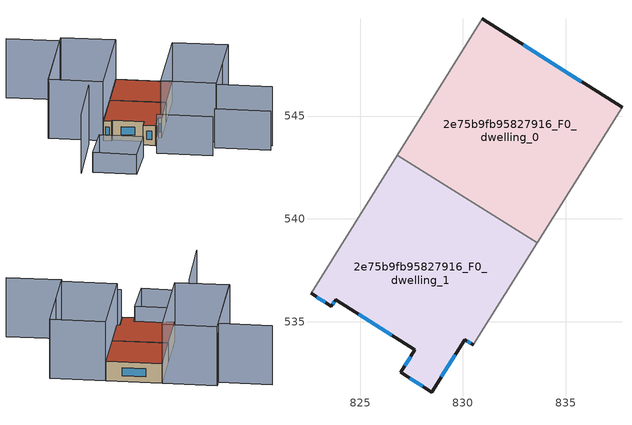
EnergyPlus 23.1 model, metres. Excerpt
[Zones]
2e75b9fb95827916_F0_dwelling_0
 floor ground (EU_floor_Construction): 837.74,545.42 833.62,538.83 826.81,543.09 830.95,549.72 z0
 wall outside (EU_wall_Construction): 837.74,545.42 830.95,549.72 z0:3
 wall adiabatic (EU_wall_Construction): 833.62,538.83 837.74,545.42 / 830.95,549.72 826.81,543.09 z0:3
 wall to 2e75b9fb95827916_F0_dwelling_1 (EU_wall_Construction): 826.81,543.09 833.62,538.83 z0:3
 window (EU_Window_Construction): 835.75,546.68 832.94,548.46 z0.88:2.12
 roof outside (EU_roof_Construction): 833.62,538.83 837.74,545.42 830.95,549.72 826.81,543.09 z3
2e75b9fb95827916_F0_dwelling_1
 floor ground (EU_floor_Construction): 833.62,538.83 830.52,533.87 830.1,534.13 828.48,531.58 826.98,532.53 827.67,533.62 823.81,536.07 823.61,535.75 822.61,536.38 826.81,543.09 z0
 wall outside (EU_wall_Construction): 822.61,536.38 823.61,535.75 823.81,536.07 827.67,533.62 826.98,532.53 828.48,531.58 830.1,534.13 830.52,533.87 z0:3
 wall adiabatic (EU_wall_Construction): 826.81,543.09 822.61,536.38 / 830.52,533.87 833.62,538.83 z0:3
 window (EU_Window_Construction): 823.67,535.84 823.75,535.98 / 822.91,536.2 823.32,535.94 / 830.22,534.06 830.39,533.95 / 828.96,532.32 829.63,533.38 / 827.42,532.25 828.04,531.86 / 827.47,533.3 827.18,532.85 / 824.94,535.35 826.54,534.34 z0.88:2.12
 roof outside (EU_roof_Construction): 830.52,533.87 833.62,538.83 826.81,543.09 822.61,536.38 823.61,535.75 823.81,536.07 827.67,533.62 826.98,532.53 828.48,531.58 830.1,534.13 z3
shading: 843.28,524.39 836.57,528.6 / 836.57,528.6 844.46,541.16 / 820.19,536.07 814.57,526.82 / 817.15,556.85 823.64,552.85 / 823.64,552.85 816.08,540.59 / 844.48,541.18 836.83,529.02 / 836.83,529.02 830.1,533.26 / 830.1,533.26 837.74,545.42 / 837.74,545.42 844.48,541.18 / 830.95,549.72 822.61,536.38 / 822.61,536.38 815.95,540.55 / 815.95,540.55 824.28,553.89 / 824.28,553.89 830.95,549.72 z0:9; 835.65,527.14 842.35,522.92 / 827.36,528.85 834.08,524.61 z0:6; 825.15,528.63 821.44,522.99 / 821.44,522.99 816.21,526.43 / 816.21,526.43 819.92,532.07 / 819.92,532.07 825.15,528.63 z0:3
[Building]
EU S2 Campaign: North Axis=0; Terrain=City; Solar Distribution=FullExterior
[Site:Location]
Montreal-Trudeau.Intl.AP: Latitude=45.4667; Longitude=-73.75; Time Zone=-5; Elevation=36
[SizingPeriod:WeatherFileDays]
AnnualSizingPeriod: Begin Month=1; Begin Day of Month=1; End Month=12; End Day of Month=31; Day of Week for Start Day=Monday; Use Weather File Daylight Saving Period=No; Use Weather File Rain and Snow Indicators=No
[MATERIAL]
EU_InternalMass_Material: Roughness=MediumRough; Thickness=0.1; Conductivity=1; Density=1800; Specific Heat=900; Thermal Absorptance=0.9; Solar Absorptance=0.7; Visible Absorptance=0.7
[MATERIAL:NOMASS] Roughness=MediumRough; Thermal Absorptance=0.9; Solar Absorptance=0.7; Visible Absorptance=0.7
Name | Thermal Resistance
EU_wall_NoMass | 1.49909
EU_roof_NoMass | 2.72548
EU_floor_NoMass | 1.36485
[WINDOWMATERIAL:SIMPLEGLAZINGSYSTEM]
EU_Window_SimpleGlazing: UFactor=3.92339; Solar Heat Gain Coefficient=0.8; Visible Transmittance=0.8
[CONSTRUCTION]
EU_wall_Construction: EU_wall_NoMass
EU_roof_Construction: EU_roof_NoMass
EU_floor_Construction: EU_floor_NoMass
EU_Window_Construction: EU_Window_SimpleGlazing
EU_InternalMass_Construction: EU_InternalMass_Material
[ZONE] Type=1; Multiplier=1; Ceiling Height=autocalculate; Floor Area=autocalculate; Part of Total Floor Area=Yes
Name | Volume
2e75b9fb95827916_F0_dwelling_0 | 187.857
2e75b9fb95827916_F0_dwelling_1 | 187.868
[INTERNALMASS] Construction=EU_InternalMass_Construction
Name | Zone or ZoneList | Surface Area
2e75b9fb95827916_F0_dwelling_0_EU_InternalMass | 2e75b9fb95827916_F0_dwelling_0 | 62.619
2e75b9fb95827916_F0_dwelling_1_EU_InternalMass | 2e75b9fb95827916_F0_dwelling_1 | 62.6217
[OTHEREQUIPMENT] Fuel Type=Electricity; Design Level Calculation Method=Watts/Area; Power per Zone Floor Area=1; Fraction Latent=0; Fraction Radiant=0; Fraction Lost=0; Carbon Dioxide Generation Rate=0; EndUse Subcategory=EU_Step8_InternalGains
Name | Zone or ZoneList or Space or SpaceList | Schedule
EU_Step8_InternalGain_2e75b9fb95827916_F0_dwelling_0_f000 | 2e75b9fb95827916_F0_dwelling_0 | EU_Step8_GainSchedule_2e75b9fb95827916_F0_dwelling_0_f000
EU_Step8_InternalGain_2e75b9fb95827916_F0_dwelling_1_f000 | 2e75b9fb95827916_F0_dwelling_1 | EU_Step8_GainSchedule_2e75b9fb95827916_F0_dwelling_1_f000
[ZONEVENTILATION:DESIGNFLOWRATE] Schedule=EU_AlwaysOn; Design Flow Rate Calculation Method=AirChanges/Hour; Air Changes per Hour=0.704319; Ventilation Type=Natural; Fan Pressure Rise=0; Fan Total Efficiency=1; Constant Term Coefficient=1; Temperature Term Coefficient=0; Velocity Term Coefficient=0; Velocity Squared Term Coefficient=0; Minimum Indoor Temperature=-100; Maximum Indoor Temperature=100; Delta Temperature=-100; Minimum Outdoor Temperature=-100; Maximum Outdoor Temperature=100; Maximum Wind Speed=40
Name | Zone or ZoneList or Space or SpaceList
EU_ConstantAir_2e75b9fb95827916_F0_dwelling_0 | 2e75b9fb95827916_F0_dwelling_0
EU_ConstantAir_2e75b9fb95827916_F0_dwelling_1 | 2e75b9fb95827916_F0_dwelling_1
[HVACTEMPLATE:THERMOSTAT] Constant Heating Setpoint=20; Constant Cooling Setpoint=50
EU_HeatOnly_2e75b9fb95827916_F0_dwelling_0; EU_HeatOnly_2e75b9fb95827916_F0_dwelling_1
[HVACTEMPLATE:ZONE:IDEALLOADSAIRSYSTEM] System Availability Schedule=EU_AlwaysOn; Maximum Heating Supply Air Temperature=50; Minimum Cooling Supply Air Temperature=13; Maximum Heating Supply Air Humidity Ratio=0.0156; Minimum Cooling Supply Air Humidity Ratio=0.0077; Heating Limit=NoLimit; Cooling Limit=NoLimit; Heating Availability Schedule=EU_AlwaysOn; Cooling Availability Schedule=EU_CoolingOff; Dehumidification Control Type=ConstantSensibleHeatRatio; Cooling Sensible Heat Ratio=0.7; Dehumidification Setpoint=60; Humidification Control Type=None; Humidification Setpoint=30; Outdoor Air Method=None; Outdoor Air Flow Rate per Person=0.00944; Outdoor Air Flow Rate per Zone Floor Area=0; Outdoor Air Flow Rate per Zone=0; Demand Controlled Ventilation Type=None; Outdoor Air Economizer Type=NoEconomizer; Heat Recovery Type=None; Sensible Heat Recovery Effectiveness=0.7; Latent Heat Recovery Effectiveness=0.65
Name | Template Thermostat
2e75b9fb95827916_F0_dwelling_0 | EU_HeatOnly_2e75b9fb95827916_F0_dwelling_0
2e75b9fb95827916_F0_dwelling_1 | EU_HeatOnly_2e75b9fb95827916_F0_dwelling_1
[SIZING:ZONE] Zone Cooling Design Supply Air Temperature Input Method=SupplyAirTemperature; Zone Cooling Design Supply Air Temperature=13; Zone Heating Design Supply Air Temperature Input Method=SupplyAirTemperature; Zone Heating Design Supply Air Temperature=50; Zone Cooling Design Supply Air Humidity Ratio=0.008; Zone Heating Design Supply Air Humidity Ratio=0.008; Cooling Design Air Flow Method=DesignDay; Cooling Design Air Flow Rate=0; Cooling Minimum Air Flow per Zone Floor Area=0.000762; Cooling Minimum Air Flow=0; Cooling Minimum Air Flow Fraction=0.2; Heating Design Air Flow Method=DesignDay; Heating Design Air Flow Rate=0; Heating Maximum Air Flow per Zone Floor Area=0.002032; Heating Maximum Air Flow=0.141576; Heating Maximum Air Flow Fraction=0.3; Account for Dedicated Outdoor Air System=No; Dedicated Outdoor Air System Control Strategy=NeutralSupplyAir; Dedicated Outdoor Air Low Setpoint Temperature for Design=autosize; Dedicated Outdoor Air High Setpoint Temperature for Design=autosize; Zone Load Sizing Method=Sensible Load Only No Latent Load; Zone Latent Cooling Design Supply Air Humidity Ratio Input Method=HumidityRatioDifference; Zone Cooling Design Supply Air Humidity Ratio Difference=0.005; Zone Latent Heating Design Supply Air Humidity Ratio Input Method=HumidityRatioDifference; Zone Humidification Design Supply Air Humidity Ratio Difference=0.005
2e75b9fb95827916_F0_dwelling_0; 2e75b9fb95827916_F0_dwelling_1
[SCHEDULE:CONSTANT]
Name | Hourly Value
EU_AlwaysOn | 1
EU_CoolingOff | 0
[SCHEDULE:FILE] Column Number=1; Rows to Skip at Top=0; Number of Hours of Data=8760; Column Separator=Comma; Interpolate to Timestep=No; Minutes per Item=60; Adjust Schedule for Daylight Savings=Yes
Name | File
EU_Step8_GainSchedule_2e75b9fb95827916_F0_dwelling_0_f000 | ../../schedules/2e75b9fb95827916/2e75b9fb95827916_F0_dwelling_0_f000_gain.csv
EU_Step8_GainSchedule_2e75b9fb95827916_F0_dwelling_1_f000 | ../../schedules/2e75b9fb95827916/2e75b9fb95827916_F0_dwelling_1_f000_gain.csv
